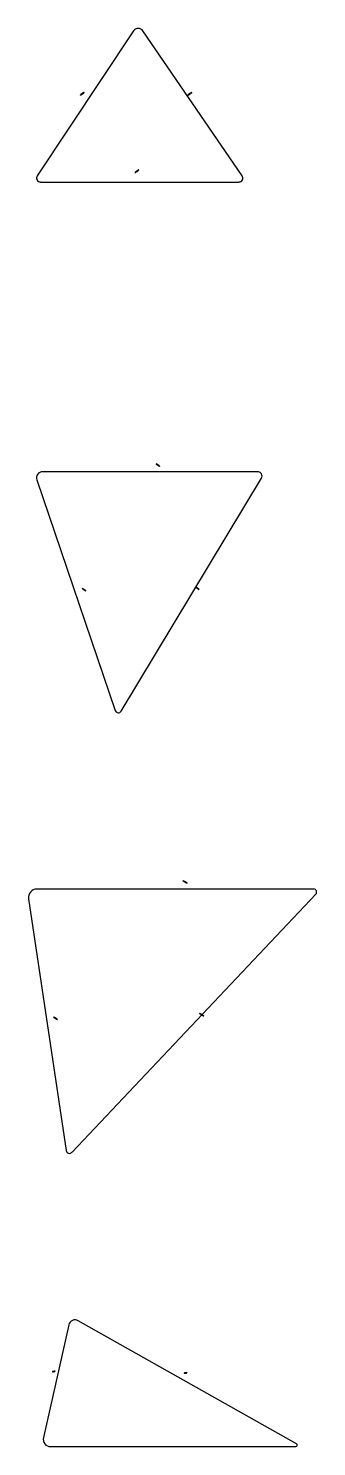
# Model space of a CAD drawing. Header units: metres. Extents: x -1 to 145, y -1 to 19.
# Drawn here: x 59.48 to 60.84, y -0.2 to 6.48 of the extents above; entities that cross this region are included whole.
import ezdxf

# ---------------------------------------------------------------- set-up
doc = ezdxf.new("R2010")
doc.units = ezdxf.units.M
doc.layers.add('LABELS', color=1, linetype='CONTINUOUS')
doc.layers.add('SHAPES', color=3, linetype='CONTINUOUS')

msp = doc.modelspace()

# ---------------------------------------------------------------- linework, layer by layer
at = {"layer": 'LABELS'}
for p, q in [((59.727, 6.1676), (59.7227, 6.1646)), ((59.7227, 6.1646), (59.7237, 6.1638)), ((59.7227, 6.1646), (59.7237, 6.1638)), ((59.7232, 6.1642), (59.7404, 6.176)), ((59.7232, 6.1642), (59.727, 6.1676)), ((59.727, 6.1676), (59.7232, 6.1642)), ((59.727, 6.1676), (59.7232, 6.1642)), ((59.727, 6.1676), (59.7232, 6.1642)), ((59.7232, 6.1642), (59.728, 6.1667)), ((59.7232, 6.1642), (59.728, 6.1667)), ((59.7237, 6.1638), (59.7232, 6.1642)), ((59.7409, 6.1756), (59.7237, 6.1638)), ((59.7237, 6.1638), (59.7356, 6.1734)), ((59.7237, 6.1638), (59.7275, 6.1671)), ((59.7237, 6.1638), (59.728, 6.1667)), ((59.727, 6.1676), (59.7356, 6.1734)), ((59.7356, 6.1734), (59.727, 6.1676)), ((59.7356, 6.1734), (59.727, 6.1676)), ((59.7323, 6.1697), (59.727, 6.1676)), ((59.7275, 6.1671), (59.728, 6.1667)), ((59.7361, 6.173), (59.728, 6.1667)), ((59.7361, 6.173), (59.728, 6.1667)), ((59.728, 6.1667), (59.7366, 6.1726)), ((59.728, 6.1667), (59.7366, 6.1726)), ((59.728, 6.1667), (59.7366, 6.1726)), ((59.728, 6.1667), (59.7313, 6.1705)), ((59.7313, 6.1705), (59.7399, 6.1764)), ((59.7313, 6.1705), (59.7323, 6.1697)), ((59.7313, 6.1705), (59.7323, 6.1697)), ((59.7409, 6.1756), (59.7323, 6.1697)), ((59.7356, 6.1734), (59.7404, 6.176)), ((59.7404, 6.176), (59.7356, 6.1734)), ((59.7404, 6.176), (59.7356, 6.1734)), ((59.7356, 6.1734), (59.7366, 6.1726)), ((59.7366, 6.1726), (59.7404, 6.176)), ((59.7366, 6.1726), (59.7404, 6.176)), ((59.7366, 6.1726), (59.7404, 6.176)), ((59.7404, 6.176), (59.7399, 6.1764)), ((59.7404, 6.176), (59.7399, 6.1764)), ((59.7399, 6.1764), (59.7409, 6.1756)), ((59.7399, 6.1764), (59.7409, 6.1756)), ((59.7404, 6.176), (59.7409, 6.1756)), ((60.2293, 6.1643), (60.2303, 6.1635)), ((60.2293, 6.1643), (60.2303, 6.1635)), ((60.2298, 6.1639), (60.2336, 6.1672)), ((60.2336, 6.1672), (60.2298, 6.1639)), ((60.2336, 6.1672), (60.2298, 6.1639)), ((60.2336, 6.1672), (60.2298, 6.1639)), ((60.2298, 6.1639), (60.2346, 6.1664)), ((60.2298, 6.1639), (60.2346, 6.1664)), ((60.2298, 6.1639), (60.2346, 6.1664)), ((60.2303, 6.1635), (60.2298, 6.1639)), ((60.2475, 6.1752), (60.2303, 6.1635)), ((60.2303, 6.1635), (60.2422, 6.1731)), ((60.2303, 6.1635), (60.2341, 6.1668)), ((60.2303, 6.1635), (60.2346, 6.1664)), ((60.2336, 6.1672), (60.2422, 6.1731)), ((60.2422, 6.1731), (60.2336, 6.1672)), ((60.2422, 6.1731), (60.2336, 6.1672)), ((60.2422, 6.1731), (60.2336, 6.1672)), ((60.2341, 6.1668), (60.2346, 6.1664)), ((60.2346, 6.1664), (60.2465, 6.176)), ((60.2427, 6.1727), (60.2346, 6.1664)), ((60.2427, 6.1727), (60.2346, 6.1664)), ((60.2427, 6.1727), (60.2346, 6.1664)), ((60.2346, 6.1664), (60.2432, 6.1723)), ((60.2346, 6.1664), (60.2432, 6.1723)), ((60.2346, 6.1664), (60.2432, 6.1723)), ((60.2346, 6.1664), (60.2432, 6.1723)), ((60.2379, 6.1702), (60.2389, 6.1694)), ((60.2379, 6.1702), (60.2389, 6.1694)), ((60.2422, 6.1731), (60.247, 6.1756)), ((60.247, 6.1756), (60.2422, 6.1731)), ((60.247, 6.1756), (60.2422, 6.1731)), ((60.247, 6.1756), (60.2422, 6.1731)), ((60.2422, 6.1731), (60.2432, 6.1723)), ((60.2432, 6.1723), (60.247, 6.1756)), ((60.2432, 6.1723), (60.247, 6.1756)), ((60.2432, 6.1723), (60.247, 6.1756)), ((60.2432, 6.1723), (60.247, 6.1756)), ((60.247, 6.1756), (60.2465, 6.176)), ((60.2465, 6.176), (60.2475, 6.1752)), ((60.247, 6.1756), (60.2475, 6.1752)), ((59.9796, 5.7992), (59.9807, 5.7984)), ((59.9801, 5.7988), (59.9839, 5.8022)), ((59.9839, 5.8022), (59.9801, 5.7988)), ((59.9839, 5.8022), (59.9801, 5.7988)), ((59.9801, 5.7988), (59.9839, 5.8022)), ((59.985, 5.8014), (59.9801, 5.7988)), ((59.9801, 5.7988), (59.985, 5.8014)), ((59.9801, 5.7988), (59.985, 5.8014)), ((59.985, 5.8014), (59.9801, 5.7988)), ((59.9807, 5.7984), (59.9844, 5.8018)), ((59.9925, 5.8081), (59.9839, 5.8022)), ((59.9925, 5.8081), (59.9839, 5.8022)), ((59.9839, 5.8022), (59.9935, 5.8072)), ((59.9839, 5.8022), (59.9882, 5.8051)), ((59.9844, 5.8018), (59.985, 5.8014)), ((59.993, 5.8077), (59.985, 5.8014)), ((59.993, 5.8077), (59.985, 5.8014)), ((59.985, 5.8014), (59.9935, 5.8072)), ((59.985, 5.8014), (59.9935, 5.8072)), ((59.985, 5.8014), (59.9935, 5.8072)), ((59.9935, 5.8072), (59.985, 5.8014)), ((59.9882, 5.8051), (59.993, 5.8077)), ((59.9882, 5.8051), (59.9892, 5.8043)), ((59.993, 5.8077), (59.9892, 5.8043)), ((59.9973, 5.8106), (59.9925, 5.8081)), ((59.9973, 5.8106), (59.9925, 5.8081)), ((59.9973, 5.8106), (59.9925, 5.8081)), ((59.9935, 5.8072), (59.9973, 5.8106)), ((59.9935, 5.8072), (59.9973, 5.8106)), ((59.9935, 5.8072), (59.9973, 5.8106)), ((59.9935, 5.8072), (59.9973, 5.8106)), ((59.9973, 5.8106), (59.9935, 5.8072)), ((59.9973, 5.8106), (59.9968, 5.811)), ((59.9968, 5.811), (59.9973, 5.8106)), ((60.0791, 4.4272), (60.079, 4.4268)), ((60.0832, 4.4237), (60.079, 4.427)), ((60.079, 4.427), (60.0833, 4.4242)), ((60.079, 4.427), (60.0832, 4.4237)), ((60.0833, 4.4242), (60.079, 4.427)), ((60.0833, 4.4242), (60.079, 4.427)), ((60.079, 4.427), (60.096, 4.4149)), ((60.0833, 4.4242), (60.079, 4.427)), ((60.079, 4.427), (60.096, 4.4149)), ((60.079, 4.4268), (60.0833, 4.424)), ((60.0833, 4.424), (60.0832, 4.4237)), ((60.0832, 4.4237), (60.0917, 4.4177)), ((60.0917, 4.4179), (60.0832, 4.4237)), ((60.0832, 4.4237), (60.0917, 4.4177)), ((60.0833, 4.4242), (60.0917, 4.4177)), ((60.0918, 4.4181), (60.0833, 4.4242)), ((60.0875, 4.4211), (60.0875, 4.4207)), ((60.0917, 4.4177), (60.096, 4.4149)), ((60.0917, 4.4177), (60.096, 4.4149)), ((60.0917, 4.4177), (60.096, 4.4149)), ((60.096, 4.4149), (60.0918, 4.4181)), ((60.096, 4.4149), (60.0918, 4.4181)), ((60.096, 4.4151), (60.0959, 4.4147)), ((60.096, 4.4151), (60.0959, 4.4147)), ((60.096, 4.4149), (60.096, 4.4151)), ((60.096, 4.4149), (60.096, 4.4151)), ((60.096, 4.4149), (60.096, 4.4151)), ((59.7305, 3.8412), (59.7304, 3.8408)), ((59.7305, 3.8412), (59.7304, 3.8408)), ((59.7304, 3.8408), (59.7305, 3.841)), ((59.7304, 3.8408), (59.7347, 3.8377)), ((59.7304, 3.8408), (59.7347, 3.8379)), ((59.7305, 3.841), (59.7348, 3.8382)), ((59.7305, 3.841), (59.7347, 3.8377)), ((59.7348, 3.8382), (59.7305, 3.841)), ((59.7305, 3.841), (59.7347, 3.8377)), ((59.7348, 3.8382), (59.7305, 3.841)), ((59.7348, 3.8382), (59.7305, 3.841)), ((59.7305, 3.841), (59.7474, 3.8289)), ((59.7347, 3.8377), (59.7305, 3.841)), ((59.7305, 3.841), (59.7348, 3.8382)), ((59.7347, 3.8379), (59.7347, 3.8377)), ((59.7347, 3.8377), (59.7431, 3.8317)), ((59.7432, 3.8319), (59.7347, 3.8377)), ((59.7347, 3.8377), (59.7475, 3.8291)), ((59.7347, 3.8377), (59.7431, 3.8317)), ((59.7432, 3.8319), (59.7347, 3.8377)), ((59.7347, 3.8377), (59.7431, 3.8317)), ((59.7431, 3.8317), (59.7347, 3.8377)), ((59.7348, 3.8382), (59.7432, 3.8321)), ((59.7432, 3.8321), (59.7348, 3.8382)), ((59.7432, 3.8321), (59.7348, 3.8382)), ((59.7348, 3.8382), (59.739, 3.8351)), ((59.739, 3.8351), (59.7389, 3.8347)), ((59.739, 3.8351), (59.7389, 3.8347)), ((59.7432, 3.8319), (59.7389, 3.8347)), ((59.739, 3.8351), (59.7432, 3.8319)), ((59.7431, 3.8317), (59.7474, 3.8289)), ((59.7431, 3.8317), (59.7474, 3.8289)), ((59.7431, 3.8317), (59.7474, 3.8289)), ((59.7474, 3.8289), (59.7431, 3.8317)), ((59.7432, 3.8321), (59.7474, 3.8289)), ((59.7474, 3.8289), (59.7432, 3.8321)), ((59.7474, 3.8289), (59.7432, 3.8321)), ((59.7475, 3.8291), (59.7474, 3.8286)), ((59.7474, 3.8289), (59.7475, 3.8291)), ((59.7474, 3.8289), (59.7475, 3.8291)), ((59.7475, 3.8291), (59.7474, 3.8286)), ((59.7475, 3.8291), (59.7474, 3.8289)), ((59.7474, 3.8289), (59.7474, 3.8286)), ((60.266, 3.8472), (60.2659, 3.8468)), ((60.266, 3.8472), (60.2659, 3.8468)), ((60.266, 3.8472), (60.2659, 3.8468)), ((60.2659, 3.8468), (60.266, 3.847)), ((60.2659, 3.8468), (60.2701, 3.8438)), ((60.2659, 3.8468), (60.2702, 3.844)), ((60.2659, 3.8468), (60.2701, 3.8438)), ((60.266, 3.847), (60.2702, 3.8442)), ((60.266, 3.847), (60.2701, 3.8438)), ((60.2702, 3.8442), (60.266, 3.847)), ((60.266, 3.847), (60.2701, 3.8438)), ((60.2702, 3.8442), (60.266, 3.847)), ((60.266, 3.847), (60.2701, 3.8438)), ((60.2702, 3.8442), (60.266, 3.847)), ((60.2702, 3.844), (60.2701, 3.8438)), ((60.2701, 3.8438), (60.2786, 3.8377)), ((60.2787, 3.8379), (60.2701, 3.8438)), ((60.2701, 3.8438), (60.2829, 3.8351)), ((60.2701, 3.8438), (60.2786, 3.8377)), ((60.2787, 3.8379), (60.2701, 3.8438)), ((60.2701, 3.8438), (60.2786, 3.8377)), ((60.2701, 3.8438), (60.2829, 3.8351)), ((60.2701, 3.8438), (60.2786, 3.8377)), ((60.2787, 3.8379), (60.2701, 3.8438)), ((60.2702, 3.8442), (60.2787, 3.8381)), ((60.2787, 3.8381), (60.2702, 3.8442)), ((60.2787, 3.8381), (60.2702, 3.8442)), ((60.2787, 3.8381), (60.2702, 3.8442)), ((60.2745, 3.8412), (60.2744, 3.8407)), ((60.2745, 3.8412), (60.2744, 3.8407)), ((60.2786, 3.8377), (60.2829, 3.8349)), ((60.2786, 3.8377), (60.2829, 3.8349)), ((60.2786, 3.8377), (60.2829, 3.8349)), ((60.2786, 3.8377), (60.2829, 3.8349)), ((60.2787, 3.8381), (60.2829, 3.8349)), ((60.2829, 3.8349), (60.2787, 3.8381)), ((60.2829, 3.8349), (60.2787, 3.8381)), ((60.2829, 3.8349), (60.2787, 3.8381)), ((60.2829, 3.8351), (60.2829, 3.8347)), ((60.2829, 3.8349), (60.2829, 3.8351)), ((60.2829, 3.8351), (60.2829, 3.8347)), ((60.2829, 3.8349), (60.2829, 3.8347)), ((60.2088, 2.4609), (60.2051, 2.4635)), ((60.2051, 2.4635), (60.2092, 2.4611)), ((60.2092, 2.4611), (60.207, 2.4622)), ((60.207, 2.4622), (60.2129, 2.4585)), ((60.207, 2.4622), (60.2092, 2.4611)), ((60.2129, 2.4585), (60.207, 2.4622)), ((60.2129, 2.4585), (60.207, 2.4622)), ((60.207, 2.4622), (60.2232, 2.4526)), ((60.207, 2.4622), (60.2092, 2.4611)), ((60.2129, 2.4585), (60.207, 2.4622)), ((60.2092, 2.4611), (60.2173, 2.4563)), ((60.2191, 2.455), (60.2092, 2.4611)), ((60.2092, 2.4611), (60.225, 2.4514)), ((60.2092, 2.4611), (60.2173, 2.4563)), ((60.2191, 2.455), (60.2092, 2.4611)), ((60.2129, 2.4585), (60.2173, 2.4563)), ((60.221, 2.4538), (60.2129, 2.4585)), ((60.221, 2.4538), (60.2129, 2.4585)), ((60.2169, 2.4561), (60.2132, 2.4587)), ((60.2173, 2.4563), (60.2232, 2.4526)), ((60.2173, 2.4563), (60.2232, 2.4526)), ((60.2173, 2.4563), (60.2232, 2.4526)), ((60.2232, 2.4526), (60.221, 2.4538)), ((60.2232, 2.4526), (60.221, 2.4538)), ((60.2232, 2.4526), (60.221, 2.4538)), ((60.225, 2.4514), (60.2213, 2.4539)), ((60.225, 2.4514), (60.2213, 2.4539)), ((60.2232, 2.4526), (60.225, 2.4514)), ((59.5955, 1.8211), (59.5974, 1.8198)), ((59.5992, 1.8185), (59.5955, 1.8211)), ((59.5955, 1.8211), (59.5996, 1.8187)), ((59.5974, 1.8198), (59.6033, 1.8161)), ((59.5974, 1.8198), (59.5996, 1.8187)), ((59.6033, 1.8161), (59.5974, 1.8198)), ((59.6033, 1.8161), (59.5974, 1.8198)), ((59.5974, 1.8198), (59.6136, 1.8102)), ((59.5974, 1.8198), (59.5996, 1.8187)), ((59.6033, 1.8161), (59.5974, 1.8198)), ((59.6033, 1.8161), (59.5974, 1.8198)), ((59.5974, 1.8198), (59.6136, 1.8102)), ((59.5996, 1.8187), (59.5974, 1.8198)), ((59.5974, 1.8198), (59.6033, 1.8161)), ((59.5996, 1.8187), (59.6077, 1.8139)), ((59.6095, 1.8126), (59.5996, 1.8187)), ((59.5996, 1.8187), (59.6077, 1.8139)), ((59.6095, 1.8126), (59.5996, 1.8187)), ((59.5996, 1.8187), (59.6154, 1.8089)), ((59.6077, 1.8139), (59.5996, 1.8187)), ((59.6033, 1.8161), (59.6114, 1.8113)), ((59.6114, 1.8113), (59.6033, 1.8161)), ((59.6114, 1.8113), (59.6033, 1.8161)), ((59.6033, 1.8161), (59.6073, 1.8137)), ((59.6073, 1.8137), (59.6036, 1.8163)), ((59.6073, 1.8137), (59.6036, 1.8163)), ((59.6095, 1.8126), (59.6036, 1.8163)), ((59.6073, 1.8137), (59.6095, 1.8126)), ((59.6077, 1.8139), (59.6136, 1.8102)), ((59.6077, 1.8139), (59.6136, 1.8102)), ((59.6136, 1.8102), (59.6077, 1.8139)), ((59.6114, 1.8113), (59.6136, 1.8102)), ((59.6136, 1.8102), (59.6114, 1.8113)), ((59.6136, 1.8102), (59.6114, 1.8113)), ((59.6136, 1.8102), (59.6117, 1.8115)), ((59.6154, 1.8089), (59.6117, 1.8115)), ((59.6154, 1.8089), (59.6117, 1.8115)), ((59.6154, 1.8089), (59.6117, 1.8115)), ((59.6136, 1.8102), (59.6154, 1.8089)), ((59.6136, 1.8102), (59.6154, 1.8089)), ((59.6154, 1.8089), (59.6136, 1.8102)), ((60.284, 1.8378), (60.2858, 1.8365)), ((60.2877, 1.8353), (60.284, 1.8378)), ((60.284, 1.8378), (60.288, 1.8354)), ((60.2877, 1.8353), (60.284, 1.8378)), ((60.284, 1.8378), (60.288, 1.8354)), ((60.2858, 1.8365), (60.2917, 1.8329)), ((60.2858, 1.8365), (60.288, 1.8354)), ((60.2917, 1.8329), (60.2858, 1.8365)), ((60.2917, 1.8329), (60.2858, 1.8365)), ((60.2858, 1.8365), (60.302, 1.827)), ((60.2858, 1.8365), (60.288, 1.8354)), ((60.2917, 1.8329), (60.2858, 1.8365)), ((60.2858, 1.8365), (60.288, 1.8354)), ((60.2917, 1.8329), (60.2858, 1.8365)), ((60.288, 1.8354), (60.2961, 1.8306)), ((60.298, 1.8294), (60.288, 1.8354)), ((60.288, 1.8354), (60.2961, 1.8306)), ((60.298, 1.8294), (60.288, 1.8354)), ((60.288, 1.8354), (60.3039, 1.8257)), ((60.288, 1.8354), (60.3039, 1.8257)), ((60.288, 1.8354), (60.2961, 1.8306)), ((60.298, 1.8294), (60.288, 1.8354)), ((60.2917, 1.8329), (60.2998, 1.8281)), ((60.2998, 1.8281), (60.2917, 1.8329)), ((60.2998, 1.8281), (60.2917, 1.8329)), ((60.2998, 1.8281), (60.2917, 1.8329)), ((60.2958, 1.8305), (60.2921, 1.833)), ((60.2958, 1.8305), (60.2921, 1.833)), ((60.2961, 1.8306), (60.302, 1.827)), ((60.2961, 1.8306), (60.302, 1.827)), ((60.2961, 1.8306), (60.302, 1.827)), ((60.2998, 1.8281), (60.302, 1.827)), ((60.302, 1.827), (60.2998, 1.8281)), ((60.302, 1.827), (60.2998, 1.8281)), ((60.302, 1.827), (60.2998, 1.8281)), ((60.302, 1.827), (60.3002, 1.8282)), ((60.3039, 1.8257), (60.3002, 1.8282)), ((60.3039, 1.8257), (60.3002, 1.8282)), ((60.3039, 1.8257), (60.3002, 1.8282)), ((60.302, 1.827), (60.3039, 1.8257)), ((59.5909, 0.1499), (59.6012, 0.1505)), ((59.5909, 0.1499), (59.6012, 0.1505)), ((59.5961, 0.1502), (59.5909, 0.1499)), ((59.5961, 0.1502), (59.5909, 0.1499)), ((59.5909, 0.1499), (59.5961, 0.1502)), ((59.593, 0.1514), (59.5916, 0.1504)), ((59.5916, 0.1504), (59.593, 0.1514)), ((59.5916, 0.1504), (59.593, 0.1514)), ((59.5916, 0.1504), (59.593, 0.1514)), ((59.5916, 0.1504), (59.5961, 0.1502)), ((59.5961, 0.1502), (59.5916, 0.1504)), ((59.5961, 0.1502), (59.5916, 0.1504)), ((59.5961, 0.1502), (59.5916, 0.1504)), ((59.5923, 0.1509), (59.6026, 0.1516)), ((59.5923, 0.1509), (59.6026, 0.1516)), ((59.593, 0.1514), (59.5923, 0.1509)), ((59.5923, 0.1509), (59.5967, 0.1507)), ((59.5988, 0.1523), (59.593, 0.1514)), ((59.593, 0.1514), (59.5988, 0.1523)), ((59.593, 0.1514), (59.5988, 0.1523)), ((59.593, 0.1514), (59.5988, 0.1523)), ((59.593, 0.1514), (59.5988, 0.1523)), ((59.593, 0.1514), (59.5988, 0.1523)), ((59.5988, 0.1523), (59.593, 0.1514)), ((59.5988, 0.1523), (59.5961, 0.1502)), ((59.5988, 0.1523), (59.5961, 0.1502)), ((59.6019, 0.151), (59.5961, 0.1502)), ((59.6019, 0.151), (59.5961, 0.1502)), ((59.6019, 0.151), (59.5961, 0.1502)), ((59.5961, 0.1502), (59.6019, 0.151)), ((59.5961, 0.1502), (59.6012, 0.1505)), ((59.5967, 0.1507), (59.6033, 0.1521)), ((59.5967, 0.1507), (59.6033, 0.1521)), ((59.5967, 0.1507), (59.6033, 0.1521)), ((59.5967, 0.1507), (59.6026, 0.1516)), ((59.6039, 0.1526), (59.5988, 0.1523)), ((59.5988, 0.1523), (59.6033, 0.1521)), ((59.5988, 0.1523), (59.6033, 0.1521)), ((59.5988, 0.1523), (59.6033, 0.1521)), ((59.6033, 0.1521), (59.5988, 0.1523)), ((59.6033, 0.1521), (59.6019, 0.151)), ((59.6033, 0.1521), (59.6019, 0.151)), ((59.6033, 0.1521), (59.6019, 0.151)), ((59.6019, 0.151), (59.6033, 0.1521)), ((60.2242, 0.1453), (60.2119, 0.1431)), ((60.2119, 0.1431), (60.2222, 0.1438)), ((60.2119, 0.1431), (60.2222, 0.1438)), ((60.2119, 0.1431), (60.2222, 0.1438)), ((60.217, 0.1434), (60.2119, 0.1431)), ((60.217, 0.1434), (60.2119, 0.1431)), ((60.2139, 0.1447), (60.2126, 0.1436)), ((60.2126, 0.1436), (60.2139, 0.1447)), ((60.2126, 0.1436), (60.2139, 0.1447)), ((60.2126, 0.1436), (60.2139, 0.1447)), ((60.2126, 0.1436), (60.217, 0.1434)), ((60.217, 0.1434), (60.2126, 0.1436)), ((60.217, 0.1434), (60.2126, 0.1436)), ((60.217, 0.1434), (60.2126, 0.1436)), ((60.2133, 0.1442), (60.2236, 0.1448)), ((60.2133, 0.1442), (60.2236, 0.1448)), ((60.2198, 0.1455), (60.2139, 0.1447)), ((60.2139, 0.1447), (60.2198, 0.1455)), ((60.2139, 0.1447), (60.2198, 0.1455)), ((60.2139, 0.1447), (60.2198, 0.1455)), ((60.2139, 0.1447), (60.2198, 0.1455)), ((60.2139, 0.1447), (60.2198, 0.1455)), ((60.2146, 0.1452), (60.2249, 0.1459)), ((60.2198, 0.1455), (60.217, 0.1434)), ((60.2198, 0.1455), (60.217, 0.1434)), ((60.2229, 0.1443), (60.217, 0.1434)), ((60.2229, 0.1443), (60.217, 0.1434)), ((60.2229, 0.1443), (60.217, 0.1434)), ((60.217, 0.1434), (60.2222, 0.1438)), ((60.2177, 0.144), (60.2242, 0.1453)), ((60.2177, 0.144), (60.2242, 0.1453)), ((60.2177, 0.144), (60.2242, 0.1453)), ((60.2249, 0.1459), (60.2198, 0.1455)), ((60.2198, 0.1455), (60.2242, 0.1453)), ((60.2198, 0.1455), (60.2242, 0.1453)), ((60.2198, 0.1455), (60.2242, 0.1453)), ((60.2242, 0.1453), (60.2229, 0.1443)), ((60.2242, 0.1453), (60.2229, 0.1443)), ((60.2242, 0.1453), (60.2229, 0.1443)), ((60.2249, 0.1459), (60.2242, 0.1453))]:
    msp.add_line(p, q, dxfattribs=at)
at = {"layer": 'SHAPES'}
for p, q in [((59.9736, 6.466), (59.5191, 5.783)), ((60.4848, 5.7825), (60.0174, 6.4662)), ((59.5346, 5.754), (60.4698, 5.754)), ((59.5172, 4.3506), (59.8872, 3.2641)), ((60.5587, 4.389), (59.5447, 4.389)), ((59.9146, 3.2611), (60.576, 4.3584)), ((60.8221, 2.4232), (59.5166, 2.4232)), ((59.4779, 2.3782), (59.6553, 1.1922)), ((59.6831, 1.1835), (60.832, 2.4002)), ((59.6677, 0.3702), (59.5482, -0.1606)), ((60.7414, -0.1896), (59.7129, 0.3903)), ((59.582, -0.2029), (60.7379, -0.2029))]:
    msp.add_line(p, q, dxfattribs=at)
for centre, radius, start, end in [((59.9956, 6.4513), 0.0264, -325.6422, -213.64558), ((59.5346, 5.7727), 0.0186, -213.64558, -90), ((60.4698, 5.7723), 0.0182, -90, 34.3578), ((59.5447, 4.36), 0.029, -270, -161.19454), ((60.5587, 4.3689), 0.0202, -31.07856, 90), ((59.9016, 3.269), 0.0152, -161.19454, -31.07856), ((59.5166, 2.384), 0.0392, -270, -171.49268), ((60.8221, 2.4095), 0.0137, -43.36068, 90), ((59.6713, 1.1946), 0.0162, -171.49268, -43.36068), ((59.6978, 0.3634), 0.0308, -299.41495, -192.69267), ((59.582, -0.1682), 0.0347, -192.69267, -90), ((60.7379, -0.1958), 0.00709, -89.99998, 60.58503)]:
    msp.add_arc(centre, radius, start, end, dxfattribs=at)

doc.saveas('drawing.dxf')
